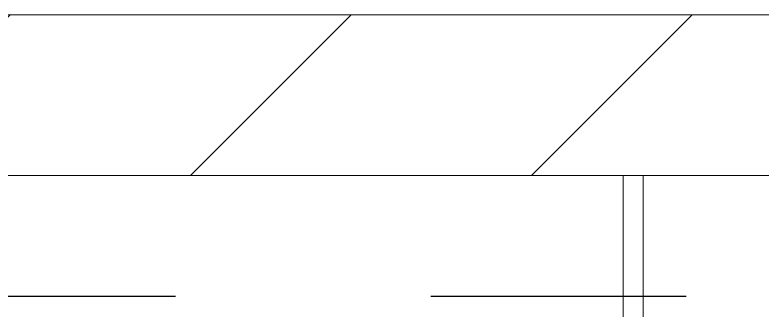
# Model space of a CAD drawing. Header units: millimetres. Extents: x -4000 to 187956, y -58990 to 162485.
# Drawn here: x 2469 to 3398, y 81433 to 81800 of the extents above; entities that cross this region are included whole.
import ezdxf

# ---------------------------------------------------------------- set-up
doc = ezdxf.new("R2010")
doc.units = ezdxf.units.MM
doc.linetypes.add('Grid Line', pattern=[2222.5, 1270, -317.5, 317.5, -317.5])
for name, color, linetype, lineweight in [('A-WALL', 113, 'Continuous', 13), ('A-WALL-PATT', 111, 'Continuous', 13), ('S-GRID', 1, 'Continuous', 30)]:
    doc.layers.add(name, color=color, linetype=linetype, lineweight=lineweight)

# ---------------------------------------------------------------- blocks, each defined once
blk = doc.blocks.new('CMF2_NHAXUONG_A_rvt-1-FFS - TANG 1')
at = {"layer": 'A-WALL-PATT', "lineweight": 9}
h = blk.add_hatch(dxfattribs=at)
h.set_pattern_fill('FP_12', color=250, style=0, pattern_type=2)
h.set_pattern_definition([(45, (0, 0), (-212.132, 212.132), [])])
h.paths.add_polyline_path([(3390.51, 81599.91), (5335.24, 81599.91), (5335.24, 81799.91), (1000, 81799.91), (1000, 81599.91), (3107.07, 81599.91)])
at = {"layer": 'A-WALL', "color": 50, "lineweight": 15}
for p, q in [((5335.24, 81799.91), (1000, 81799.91)), ((1000, 81599.91), (4150, 81599.91)), ((3225, 80425), (3225, 81599.91)), ((3250, 81599.91), (3250, 80425))]:
    blk.add_line(p, q, dxfattribs=at)
at = {"layer": 'A-WALL', "color": 35, "lineweight": 15}
for p, q in [((5335.24, 81799.91), (1000, 81799.91)), ((2325, 81599.91), (3225, 81599.91)), ((3225, 81599.91), (3225, 80425)), ((3250, 81599.91), (3225, 81599.91)), ((3250, 81599.91), (4150, 81599.91)), ((3250, 80425), (3250, 81599.91))]:
    blk.add_line(p, q, dxfattribs=at)
at = {"layer": 'A-WALL', "color": 53, "lineweight": 15}
blk.add_line((3225, 81599.91), (3250, 81599.91), dxfattribs=at)
blk.add_line((3225, 81599.91), (3250, 81599.91), dxfattribs=at)

msp = doc.modelspace()

# ---------------------------------------------------------------- block references
at = {"lineweight": 5}
msp.add_blockref('CMF2_NHAXUONG_A_rvt-1-FFS - TANG 1', (0, 0), dxfattribs=at)

# ---------------------------------------------------------------- next in the draw order: linework, layer by layer
at = {"layer": 'S-GRID', "linetype": 'Grid Line'}
msp.add_line((-824.25, 81450), (183641.09, 81450), dxfattribs=at)

doc.saveas('drawing.dxf')
